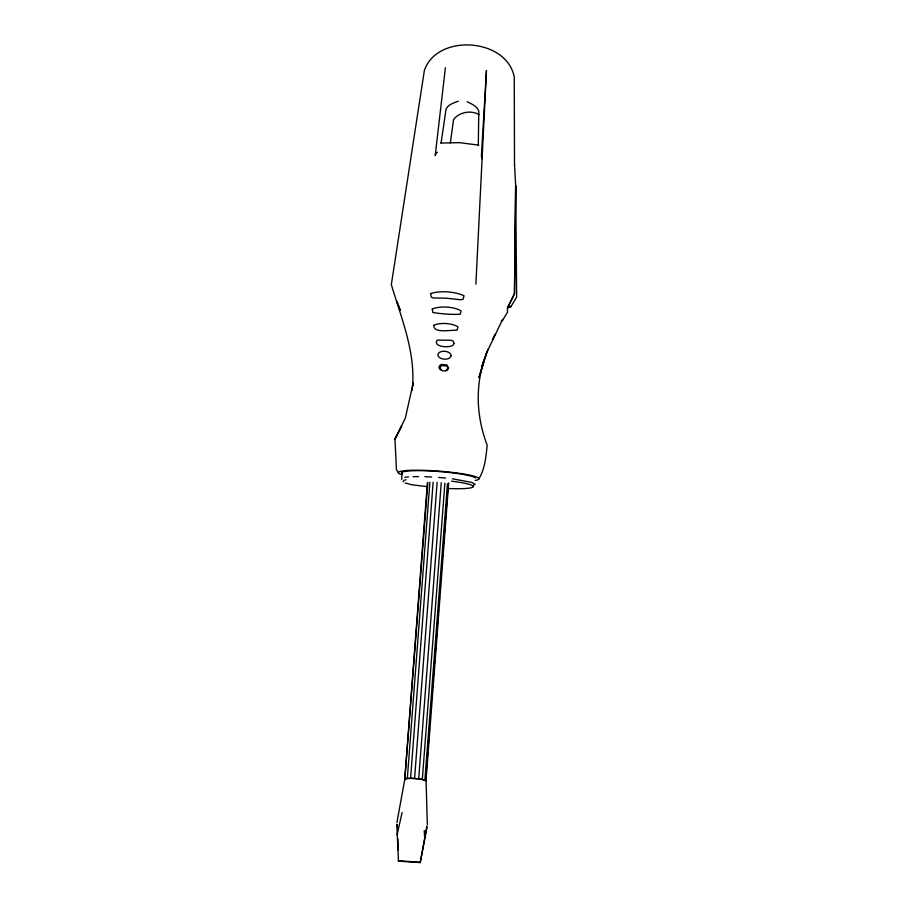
<?xml version="1.0" encoding="UTF-8"?>
<svg xmlns="http://www.w3.org/2000/svg" width="908" height="908" viewBox="0 0 908 908"><rect width="100%" height="100%" fill="white"/><g stroke="black" fill="none" stroke-linecap="round" stroke-linejoin="round"><path stroke-width="1.36" d="M394.957 439.029L401.665 426.158L394.957 439.029L396.444 469.697L398.43 472.864M475.883 284.17L486.461 70.449L481.388 156.255L482.08 158.673L481.728 156.914M412.13 390.372C416.443 353.802 401.484 318.946 391.337 284.601L424.411 70.234C437.554 32.983 507.027 38.17 514.246 77.101L514.518 165.324M405.921 779.62L404.798 779.075L427.35 482.908M404.798 779.075L427.85 482.477M405.229 779.359A10.68 1.214 4.4 0 1 407.329 778.394L429.881 482.216M405.286 778.644L410.575 778.338L433.139 482.171M410.575 778.338L414.57 778.508L437.134 482.341M427.339 824.543L426.068 780.483L418.701 778.871L441.265 482.704M425.966 775.273L425.534 780.925L425.682 780.222L422.322 779.382L444.886 483.204M424.899 779.938L447.462 483.771M426.283 771.051L426.817 763.991M427.248 758.35L427.679 752.709M428.111 747.068L428.644 740.02M429.075 734.379L429.507 728.738M429.938 723.097L430.369 717.456M430.801 711.815L431.334 704.767M431.765 699.126L432.197 693.485M432.617 687.844L433.161 680.784M433.593 675.143L434.126 668.095M434.444 663.861L434.989 656.813M435.42 651.172L435.84 645.531M436.271 639.89L436.816 632.831M437.247 627.19L437.667 621.549M438.099 615.908L438.53 610.267M439.063 603.218L439.495 597.577M439.926 591.937L440.471 584.888M440.789 580.655L441.322 573.606M441.753 567.965L442.287 560.906M442.616 556.683L443.149 549.624M443.581 543.983L444.012 538.342M444.443 532.701L444.977 525.653M445.408 520.012L445.839 514.371M446.271 508.73L446.702 503.089M447.235 496.029L447.667 490.388M426.022 780.483L448.688 482.908M501.239 320.864L502.487 320.456L502.555 319.582L485.644 354.722M401.949 472.353L401.699 479.435M445.397 67.76L435.272 155.052M412.913 385.491L413.208 382.904L405.32 418.134L395.468 438.065M450.345 142.931L453.535 119.595C458.937 112.24 471.104 109.72 479.072 114.703M427.055 827.109L420.234 862.6L398.476 861.17L396.841 824.691M488.164 349.149L486.938 352.588M396.909 822.569L404.877 778.86M420.234 862.6L426.896 825.928M478.289 145.507L478.788 111.151C477.256 106.247 471.388 103.875 467.143 101.719M397.057 834.917L402.096 812.603M486.427 353.643L482.534 364.471L486.983 352.02L478.947 377.569L483.68 361.747C475.088 388.919 476.984 418.588 487.153 445.068C486.155 456.372 484.77 469.742 478.516 479.424M482.477 364.38L482.92 363.211M435.17 155.563L436.192 153.27M403.107 481.785L403.89 480.321L406.148 479.764M509.558 307.301L510.829 306.779L516.663 297.075L515.665 185.72L514.518 164.734M502.487 320.456L507.606 312.023C506.38 310.468 509.263 303.544 510.829 306.779M492.397 339.898L495.042 334.473L494.395 334.995M481.478 366.196L481.944 365.459M436.725 152.703L437.418 152.192M440.902 143.055L459.448 142.647L478.754 145.132M458.313 101.197C453.966 102.786 448.177 104.499 446.078 108.994L441.106 142.908L440.562 142.613M472.954 485.666L475.088 484.248L471.933 482.454L452.309 478.8M404.877 477.336L408.452 476.916M413.095 476.655L418.645 476.587M407.317 778.394L412.504 778.394A10.68 1.214 4.4 0 1 422.322 779.382M424.91 476.7L431.652 476.995M398.203 860.773L419.961 862.203M438.643 477.449L445.612 478.062M414.57 778.508L418.701 778.871M427.078 486.643L411.642 484.747L405.206 482.954M481.955 157.561L482.069 158.162M397.114 824.373L397.273 826.972M424.252 830.627L424.581 836.711M397.806 838.697L398.147 849.933M402.471 473.999A37.285 4.234 4.4 0 1 432.049 471.082A37.285 4.234 4.4 0 1 475.542 477.971M475.168 480.423A40.417 4.597 4.4 0 0 465.407 474.282A40.417 4.597 4.4 0 0 417.271 470.208L414.127 470.219A40.417 4.597 4.4 0 0 400.473 474.305M451.537 481.172A35.378 4.018 4.4 0 1 473.284 486.767A35.378 4.018 4.4 0 1 447.655 488.481M446.18 370.055A2.27 2.247 -14.7 0 0 446.498 365.913L441.799 365.606A2.27 2.225 -48.4 0 0 441.481 369.749M515.665 185.72L514.461 294.01L507.254 308.391L514.507 293.409L515.665 185.72M430.63 293.568L431.255 297.075L433.377 297.994L446.566 298.21L460.708 299.788L463.08 299.163L464.022 295.758C455.022 291.525 440.017 290.412 430.63 293.568M434.001 325.223C432.48 333.826 452.184 329.718 457.03 330.228L457.973 326.789C451.968 323.146 440.346 322.295 434.001 325.223M432.265 308.97L432.866 312.477C441.379 313.952 451.548 314.667 460.197 314.27L461.105 310.865C453.603 306.495 440.255 305.814 432.265 308.97M453.989 343.394C454.011 348.876 431.402 347.492 437.338 340.114L451.14 340.262L453.171 341.147L453.989 343.394M451.197 355.607C449.993 360.885 438.382 360.124 437.838 354.733C438.78 349.557 450.777 350.465 451.197 355.607M448.529 367.842C447.576 374.675 433.911 369 441.129 364.483L446.725 364.846L448.529 367.842M400.212 310.025L396.671 301.15L400.19 310.048"/></g></svg>
